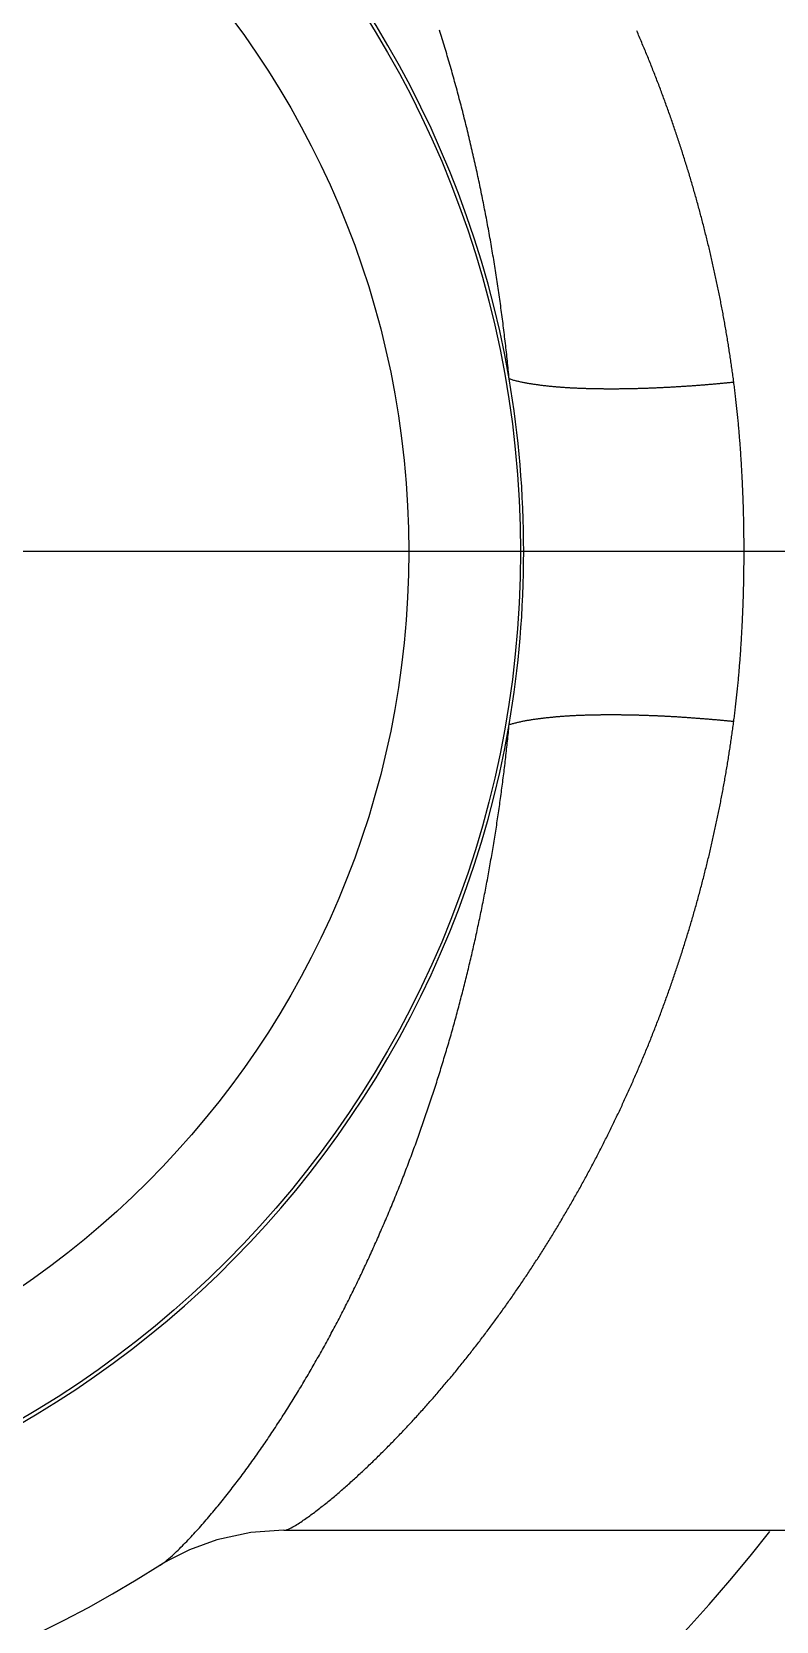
# Model space of a CAD drawing. Header units: millimetres. Extents: x 0 to 3800, y -67 to 2530.
# Drawn here: x 3298.89 to 3314.52, y 944.7 to 978.05 of the extents above; entities that cross this region are included whole.
import ezdxf
from ezdxf.lldxf.tags import DXFTag

# ---------------------------------------------------------------- set-up
doc = ezdxf.new("R2010")
doc.units = ezdxf.units.MM
doc.layers.add('내부선 및 부속', color=4, linetype='Continuous')
doc.layers.add('중심선', color=1, linetype='DASHED')
tags = doc.linetypes.add('DASHDOT', pattern=[70, 31, -13, 13, -13]).pattern_tags.tags
tags[10:11] = [DXFTag(74, 4), DXFTag(75, 0), DXFTag(340, '0'), DXFTag(46, 0.0), DXFTag(50, 0.0), DXFTag(44, 0.0), DXFTag(45, 0.0)]
tags[8:9] = [DXFTag(74, 4), DXFTag(75, 0), DXFTag(340, '0'), DXFTag(46, 0.0), DXFTag(50, 0.0), DXFTag(44, 0.0), DXFTag(45, 0.0)]
tags[6:7] = [DXFTag(74, 4), DXFTag(75, 0), DXFTag(340, '0'), DXFTag(46, 0.0), DXFTag(50, 0.0), DXFTag(44, 0.0), DXFTag(45, 0.0)]
tags[4:5] = [DXFTag(74, 4), DXFTag(75, 0), DXFTag(340, '0'), DXFTag(46, 0.0), DXFTag(50, 0.0), DXFTag(44, 0.0), DXFTag(45, 0.0)]
tags = doc.linetypes.add('DASHED', pattern=[25.72, 12.86, -12.86]).pattern_tags.tags
tags[6:7] = [DXFTag(74, 4), DXFTag(75, 0), DXFTag(340, '0'), DXFTag(46, 0.0), DXFTag(50, 0.0), DXFTag(44, 0.0), DXFTag(45, 0.0)]
tags[4:5] = [DXFTag(74, 4), DXFTag(75, 0), DXFTag(340, '0'), DXFTag(46, 0.0), DXFTag(50, 0.0), DXFTag(44, 0.0), DXFTag(45, 0.0)]

msp = doc.modelspace()

# ---------------------------------------------------------------- linework, layer by layer
at = {"layer": '내부선 및 부속', "linetype": 'Continuous'}
for p, q in [((3304.186, 946.611), (3323.65, 946.611)), ((3304.186, 946.611), (3323.65, 946.611)), ((3301.564, 945.863), (3301.574, 945.869)), ((3301.77, 945.987), (3301.584, 945.876))]:
    msp.add_line(p, q, dxfattribs=at)
at = {"layer": '내부선 및 부속', "linetype": 'Continuous', "flags": 128}
for points in [[(3308.912, 970.769), (3308.908, 970.816), (3308.903, 970.862), (3308.899, 970.909), (3308.894, 970.955), (3308.889, 971.001), (3308.884, 971.048), (3308.88, 971.094), (3308.875, 971.141), (3308.87, 971.187), (3308.865, 971.233), (3308.86, 971.28), (3308.855, 971.326), (3308.849, 971.373), (3308.844, 971.419), (3308.839, 971.465), (3308.834, 971.512), (3308.828, 971.558), (3308.823, 971.604), (3308.817, 971.651), (3308.812, 971.697), (3308.806, 971.743), (3308.8, 971.79), (3308.794, 971.836), (3308.789, 971.882), (3308.783, 971.929), (3308.777, 971.975), (3308.771, 972.021), (3308.765, 972.068), (3308.759, 972.114), (3308.753, 972.16), (3308.746, 972.206), (3308.74, 972.253), (3308.734, 972.299), (3308.727, 972.345), (3308.721, 972.391), (3308.714, 972.438), (3308.708, 972.484), (3308.701, 972.53), (3308.694, 972.576), (3308.688, 972.622), (3308.681, 972.669), (3308.674, 972.715), (3308.667, 972.761), (3308.66, 972.807), (3308.653, 972.853), (3308.646, 972.899), (3308.639, 972.945), (3308.632, 972.992), (3308.624, 973.038), (3308.617, 973.084), (3308.61, 973.13), (3308.602, 973.176), (3308.595, 973.222), (3308.587, 973.268), (3308.58, 973.314), (3308.572, 973.36), (3308.564, 973.406), (3308.556, 973.452), (3308.549, 973.498), (3308.541, 973.544), (3308.533, 973.59), (3308.525, 973.636), (3308.517, 973.682), (3308.508, 973.728), (3308.5, 973.774), (3308.492, 973.82), (3308.484, 973.866), (3308.475, 973.912), (3308.467, 973.958), (3308.458, 974.004), (3308.45, 974.05), (3308.441, 974.096), (3308.433, 974.141), (3308.424, 974.187), (3308.415, 974.233), (3308.406, 974.279), (3308.397, 974.325), (3308.388, 974.371), (3308.379, 974.416), (3308.37, 974.462), (3308.361, 974.508), (3308.352, 974.554), (3308.343, 974.599), (3308.333, 974.645), (3308.324, 974.691), (3308.315, 974.737), (3308.305, 974.782), (3308.296, 974.828), (3308.286, 974.874), (3308.276, 974.919), (3308.267, 974.965), (3308.257, 975.011), (3308.247, 975.056), (3308.237, 975.102), (3308.227, 975.147), (3308.217, 975.193), (3308.207, 975.239), (3308.197, 975.284), (3308.187, 975.33), (3308.176, 975.375), (3308.176, 975.375), (3308.166, 975.421), (3308.156, 975.466), (3308.145, 975.512), (3308.135, 975.557), (3308.124, 975.603), (3308.114, 975.648), (3308.103, 975.694), (3308.092, 975.739), (3308.081, 975.784), (3308.071, 975.83), (3308.06, 975.875), (3308.049, 975.921), (3308.038, 975.966), (3308.027, 976.011), (3308.015, 976.057), (3308.004, 976.102), (3307.993, 976.147), (3307.982, 976.192), (3307.97, 976.238), (3307.959, 976.283), (3307.947, 976.328), (3307.936, 976.373), (3307.924, 976.419), (3307.912, 976.464), (3307.901, 976.509), (3307.889, 976.554), (3307.877, 976.599), (3307.865, 976.644), (3307.853, 976.689), (3307.841, 976.735), (3307.829, 976.78), (3307.817, 976.825), (3307.805, 976.87), (3307.792, 976.915), (3307.78, 976.96), (3307.767, 977.005), (3307.755, 977.05), (3307.742, 977.095), (3307.73, 977.14), (3307.717, 977.185), (3307.705, 977.229), (3307.692, 977.274), (3307.679, 977.319), (3307.666, 977.364), (3307.653, 977.409), (3307.64, 977.454), (3307.627, 977.499), (3307.614, 977.543), (3307.601, 977.588), (3307.587, 977.633), (3307.574, 977.678), (3307.561, 977.722), (3307.547, 977.767), (3307.534, 977.812), (3307.52, 977.856), (3307.507, 977.901), (3307.493, 977.946), (3307.479, 977.99), (3307.465, 978.035), (3307.452, 978.079)], [(3313.625, 970.701), (3313.62, 970.734), (3313.616, 970.766), (3313.612, 970.799), (3313.607, 970.831), (3313.603, 970.864), (3313.598, 970.897), (3313.594, 970.929), (3313.589, 970.962), (3313.585, 970.994), (3313.58, 971.027), (3313.575, 971.059), (3313.571, 971.092), (3313.566, 971.125), (3313.561, 971.157), (3313.556, 971.19), (3313.551, 971.222), (3313.546, 971.255), (3313.541, 971.287), (3313.536, 971.32), (3313.531, 971.352), (3313.526, 971.385), (3313.521, 971.417), (3313.516, 971.45), (3313.511, 971.482), (3313.506, 971.515), (3313.5, 971.547), (3313.495, 971.58), (3313.49, 971.612), (3313.484, 971.644), (3313.479, 971.677), (3313.473, 971.709), (3313.468, 971.742), (3313.462, 971.774), (3313.457, 971.807), (3313.451, 971.839), (3313.445, 971.871), (3313.44, 971.904), (3313.434, 971.936), (3313.428, 971.969), (3313.422, 972.001), (3313.417, 972.033), (3313.411, 972.066), (3313.405, 972.098), (3313.399, 972.131), (3313.393, 972.163), (3313.387, 972.195), (3313.381, 972.228), (3313.375, 972.26), (3313.368, 972.292), (3313.362, 972.325), (3313.356, 972.357), (3313.35, 972.389), (3313.343, 972.421), (3313.337, 972.454), (3313.331, 972.486), (3313.324, 972.518), (3313.318, 972.551), (3313.311, 972.583), (3313.305, 972.615), (3313.298, 972.647), (3313.291, 972.68), (3313.285, 972.712), (3313.278, 972.744), (3313.271, 972.776), (3313.265, 972.808), (3313.258, 972.841), (3313.251, 972.873), (3313.244, 972.905), (3313.237, 972.937), (3313.23, 972.969), (3313.223, 973.002), (3313.216, 973.034), (3313.209, 973.066), (3313.202, 973.098), (3313.195, 973.13), (3313.187, 973.162), (3313.18, 973.194), (3313.173, 973.226), (3313.166, 973.258), (3313.158, 973.291), (3313.151, 973.323), (3313.143, 973.355), (3313.136, 973.387), (3313.128, 973.419), (3313.121, 973.451), (3313.113, 973.483), (3313.106, 973.515), (3313.098, 973.547), (3313.09, 973.579), (3313.083, 973.611), (3313.075, 973.643), (3313.067, 973.675), (3313.059, 973.707), (3313.051, 973.739), (3313.043, 973.771), (3313.035, 973.803), (3313.027, 973.835), (3313.019, 973.866), (3313.011, 973.898), (3313.003, 973.93), (3313.003, 973.93), (3312.995, 973.962), (3312.987, 973.994), (3312.978, 974.026), (3312.97, 974.058), (3312.962, 974.09), (3312.954, 974.121), (3312.945, 974.153), (3312.937, 974.185), (3312.928, 974.217), (3312.92, 974.249), (3312.911, 974.28), (3312.903, 974.312), (3312.894, 974.344), (3312.885, 974.376), (3312.877, 974.407), (3312.868, 974.439), (3312.859, 974.471), (3312.85, 974.503), (3312.842, 974.534), (3312.833, 974.566), (3312.824, 974.598), (3312.815, 974.629), (3312.806, 974.661), (3312.797, 974.693), (3312.788, 974.724), (3312.779, 974.756), (3312.77, 974.788), (3312.76, 974.819), (3312.751, 974.851), (3312.742, 974.882), (3312.733, 974.914), (3312.723, 974.945), (3312.714, 974.977), (3312.704, 975.008), (3312.695, 975.04), (3312.686, 975.072), (3312.676, 975.103), (3312.666, 975.135), (3312.657, 975.166), (3312.647, 975.197), (3312.638, 975.229), (3312.628, 975.26), (3312.618, 975.292), (3312.608, 975.323), (3312.599, 975.355), (3312.589, 975.386), (3312.579, 975.417), (3312.569, 975.449), (3312.559, 975.48), (3312.549, 975.511), (3312.539, 975.543), (3312.529, 975.574), (3312.519, 975.605), (3312.508, 975.637), (3312.498, 975.668), (3312.488, 975.699), (3312.478, 975.73), (3312.468, 975.762), (3312.457, 975.793), (3312.447, 975.824), (3312.436, 975.855), (3312.426, 975.887), (3312.415, 975.918), (3312.405, 975.949), (3312.394, 975.98), (3312.384, 976.011), (3312.373, 976.042), (3312.362, 976.074), (3312.352, 976.105), (3312.341, 976.136), (3312.33, 976.167), (3312.319, 976.198), (3312.309, 976.229), (3312.298, 976.26), (3312.287, 976.291), (3312.276, 976.322), (3312.265, 976.353), (3312.254, 976.384), (3312.243, 976.415), (3312.231, 976.446), (3312.22, 976.477), (3312.209, 976.508), (3312.198, 976.539), (3312.187, 976.57), (3312.175, 976.601), (3312.164, 976.631), (3312.153, 976.662), (3312.141, 976.693), (3312.13, 976.724), (3312.118, 976.755), (3312.107, 976.786), (3312.095, 976.816), (3312.084, 976.847), (3312.072, 976.878), (3312.06, 976.909), (3312.049, 976.94), (3312.037, 976.97), (3312.025, 977.001), (3312.013, 977.032), (3312.001, 977.062), (3312.001, 977.062), (3311.989, 977.093), (3311.978, 977.124), (3311.966, 977.154), (3311.954, 977.185), (3311.942, 977.216), (3311.929, 977.246), (3311.917, 977.277), (3311.905, 977.307), (3311.893, 977.338), (3311.881, 977.369), (3311.869, 977.399), (3311.856, 977.43), (3311.844, 977.46), (3311.832, 977.491), (3311.819, 977.521), (3311.807, 977.552), (3311.794, 977.582), (3311.782, 977.612), (3311.769, 977.643), (3311.757, 977.673), (3311.744, 977.704), (3311.731, 977.734), (3311.719, 977.764), (3311.706, 977.795), (3311.693, 977.825), (3311.68, 977.855), (3311.668, 977.886), (3311.655, 977.916), (3311.642, 977.946), (3311.629, 977.976), (3311.616, 978.007), (3311.603, 978.037), (3311.59, 978.067)], [(3308.912, 970.769), (3308.93, 970.764), (3308.948, 970.758), (3308.965, 970.753), (3308.983, 970.748), (3309.001, 970.743), (3309.019, 970.738), (3309.037, 970.734), (3309.055, 970.729), (3309.073, 970.725), (3309.091, 970.72), (3309.109, 970.716), (3309.127, 970.712), (3309.146, 970.708), (3309.164, 970.704), (3309.182, 970.701), (3309.2, 970.697), (3309.218, 970.693), (3309.237, 970.69), (3309.255, 970.686), (3309.273, 970.683), (3309.291, 970.68), (3309.31, 970.677), (3309.328, 970.673), (3309.346, 970.67), (3309.365, 970.667), (3309.383, 970.664), (3309.401, 970.661), (3309.42, 970.659), (3309.438, 970.656), (3309.456, 970.653), (3309.475, 970.651), (3309.493, 970.648), (3309.512, 970.646), (3309.53, 970.643), (3309.548, 970.641), (3309.567, 970.638), (3309.585, 970.636), (3309.604, 970.634), (3309.622, 970.631), (3309.641, 970.629), (3309.659, 970.627), (3309.677, 970.625), (3309.696, 970.623), (3309.714, 970.621), (3309.733, 970.619), (3309.751, 970.617), (3309.77, 970.615), (3309.788, 970.614), (3309.807, 970.612), (3309.825, 970.61), (3309.844, 970.608), (3309.862, 970.607), (3309.881, 970.605), (3309.899, 970.603), (3309.918, 970.602), (3309.936, 970.6), (3309.955, 970.599), (3309.973, 970.597), (3309.992, 970.596), (3310.01, 970.594), (3310.029, 970.593), (3310.047, 970.592), (3310.066, 970.59), (3310.084, 970.589), (3310.103, 970.588), (3310.121, 970.587), (3310.14, 970.586), (3310.158, 970.585), (3310.177, 970.583), (3310.195, 970.582), (3310.214, 970.581), (3310.232, 970.58), (3310.251, 970.579), (3310.27, 970.578), (3310.288, 970.578), (3310.307, 970.577), (3310.325, 970.576), (3310.344, 970.575), (3310.362, 970.574), (3310.381, 970.573), (3310.399, 970.573), (3310.418, 970.572), (3310.437, 970.571), (3310.455, 970.571), (3310.474, 970.57), (3310.492, 970.569), (3310.511, 970.569), (3310.529, 970.568), (3310.548, 970.568), (3310.566, 970.567), (3310.585, 970.567), (3310.604, 970.566), (3310.622, 970.566), (3310.641, 970.565), (3310.659, 970.565), (3310.678, 970.564), (3310.696, 970.564), (3310.715, 970.564), (3310.734, 970.563), (3310.752, 970.563), (3310.752, 970.563), (3310.771, 970.563), (3310.789, 970.563), (3310.808, 970.562), (3310.826, 970.562), (3310.845, 970.562), (3310.864, 970.562), (3310.882, 970.562), (3310.901, 970.561), (3310.919, 970.561), (3310.938, 970.561), (3310.956, 970.561), (3310.975, 970.561), (3310.994, 970.561), (3311.012, 970.561), (3311.031, 970.561), (3311.049, 970.561), (3311.068, 970.561), (3311.086, 970.561), (3311.105, 970.561), (3311.124, 970.561), (3311.142, 970.561), (3311.161, 970.561), (3311.179, 970.561), (3311.198, 970.561), (3311.216, 970.561), (3311.235, 970.562), (3311.254, 970.562), (3311.272, 970.562), (3311.291, 970.562), (3311.309, 970.562), (3311.328, 970.563), (3311.346, 970.563), (3311.365, 970.563), (3311.383, 970.564), (3311.402, 970.564), (3311.421, 970.564), (3311.439, 970.565), (3311.458, 970.565), (3311.476, 970.565), (3311.495, 970.566), (3311.513, 970.566), (3311.532, 970.566), (3311.55, 970.567), (3311.569, 970.567), (3311.588, 970.568), (3311.606, 970.568), (3311.625, 970.569), (3311.643, 970.569), (3311.662, 970.57), (3311.68, 970.57), (3311.699, 970.571), (3311.717, 970.572), (3311.736, 970.572), (3311.755, 970.573), (3311.773, 970.573), (3311.792, 970.574), (3311.81, 970.575), (3311.829, 970.575), (3311.847, 970.576), (3311.866, 970.577), (3311.884, 970.577), (3311.903, 970.578), (3311.922, 970.579), (3311.94, 970.58), (3311.959, 970.58), (3311.977, 970.581), (3311.996, 970.582), (3312.014, 970.583), (3312.033, 970.584), (3312.051, 970.584), (3312.07, 970.585), (3312.088, 970.586), (3312.107, 970.587), (3312.125, 970.588), (3312.144, 970.589), (3312.163, 970.59), (3312.181, 970.591), (3312.2, 970.592), (3312.218, 970.592), (3312.237, 970.593), (3312.255, 970.594), (3312.274, 970.595), (3312.292, 970.596), (3312.311, 970.597), (3312.329, 970.598), (3312.348, 970.599), (3312.366, 970.601), (3312.385, 970.602), (3312.404, 970.603), (3312.422, 970.604), (3312.441, 970.605), (3312.459, 970.606), (3312.478, 970.607), (3312.496, 970.608), (3312.515, 970.609), (3312.533, 970.611), (3312.552, 970.612), (3312.57, 970.613), (3312.589, 970.614), (3312.607, 970.615), (3312.607, 970.615), (3312.626, 970.617), (3312.644, 970.618), (3312.663, 970.619), (3312.681, 970.62), (3312.7, 970.622), (3312.718, 970.623), (3312.737, 970.624), (3312.756, 970.626), (3312.774, 970.627), (3312.793, 970.628), (3312.811, 970.63), (3312.83, 970.631), (3312.848, 970.632), (3312.867, 970.634), (3312.885, 970.635), (3312.904, 970.637), (3312.922, 970.638), (3312.941, 970.639), (3312.959, 970.641), (3312.978, 970.642), (3312.996, 970.644), (3313.015, 970.645), (3313.033, 970.647), (3313.052, 970.648), (3313.07, 970.65), (3313.089, 970.651), (3313.107, 970.653), (3313.126, 970.655), (3313.144, 970.656), (3313.163, 970.658), (3313.181, 970.659), (3313.2, 970.661), (3313.218, 970.663), (3313.237, 970.664), (3313.255, 970.666), (3313.274, 970.667), (3313.292, 970.669), (3313.311, 970.671), (3313.329, 970.672), (3313.348, 970.674), (3313.366, 970.676), (3313.385, 970.678), (3313.403, 970.679), (3313.421, 970.681), (3313.44, 970.683), (3313.458, 970.685), (3313.477, 970.686), (3313.495, 970.688), (3313.514, 970.69), (3313.532, 970.692), (3313.551, 970.694), (3313.569, 970.695), (3313.588, 970.697), (3313.606, 970.699), (3313.625, 970.701), (3313.625, 970.701)], [(3313.625, 963.582), (3313.629, 963.614), (3313.633, 963.646), (3313.637, 963.678), (3313.641, 963.709), (3313.645, 963.741), (3313.649, 963.773), (3313.653, 963.805), (3313.656, 963.836), (3313.66, 963.868), (3313.664, 963.9), (3313.668, 963.932), (3313.671, 963.963), (3313.675, 963.995), (3313.678, 964.027), (3313.682, 964.059), (3313.685, 964.091), (3313.689, 964.123), (3313.692, 964.154), (3313.696, 964.186), (3313.699, 964.218), (3313.702, 964.25), (3313.705, 964.282), (3313.708, 964.314), (3313.712, 964.345), (3313.715, 964.377), (3313.718, 964.409), (3313.721, 964.441), (3313.724, 964.473), (3313.726, 964.505), (3313.729, 964.537), (3313.732, 964.569), (3313.735, 964.6), (3313.738, 964.632), (3313.74, 964.664), (3313.743, 964.696), (3313.746, 964.728), (3313.748, 964.76), (3313.751, 964.792), (3313.753, 964.824), (3313.756, 964.856), (3313.758, 964.888), (3313.761, 964.919), (3313.763, 964.951), (3313.765, 964.983), (3313.768, 965.015), (3313.77, 965.047), (3313.772, 965.079), (3313.774, 965.111), (3313.776, 965.143), (3313.778, 965.175), (3313.781, 965.207), (3313.783, 965.239), (3313.785, 965.271), (3313.786, 965.303), (3313.788, 965.335), (3313.79, 965.367), (3313.792, 965.399), (3313.794, 965.43), (3313.796, 965.462), (3313.797, 965.494), (3313.799, 965.526), (3313.801, 965.558), (3313.802, 965.59), (3313.804, 965.622), (3313.806, 965.654), (3313.807, 965.686), (3313.809, 965.718), (3313.81, 965.75), (3313.811, 965.782), (3313.813, 965.814), (3313.814, 965.846), (3313.815, 965.878), (3313.817, 965.91), (3313.818, 965.942), (3313.819, 965.974), (3313.82, 966.006), (3313.822, 966.038), (3313.823, 966.07), (3313.824, 966.102), (3313.825, 966.134), (3313.826, 966.166), (3313.827, 966.198), (3313.828, 966.23), (3313.829, 966.262), (3313.829, 966.294), (3313.83, 966.326), (3313.831, 966.358), (3313.832, 966.39), (3313.833, 966.422), (3313.833, 966.454), (3313.834, 966.486), (3313.835, 966.518), (3313.835, 966.55), (3313.836, 966.582), (3313.836, 966.614), (3313.837, 966.646), (3313.837, 966.678), (3313.838, 966.71), (3313.838, 966.742), (3313.839, 966.774), (3313.839, 966.774), (3313.839, 966.806), (3313.839, 966.838), (3313.84, 966.87), (3313.84, 966.902), (3313.84, 966.934), (3313.84, 966.966), (3313.84, 966.998), (3313.841, 967.03), (3313.841, 967.062), (3313.841, 967.094), (3313.841, 967.126), (3313.841, 967.158), (3313.841, 967.19), (3313.841, 967.222), (3313.841, 967.254), (3313.84, 967.286), (3313.84, 967.318), (3313.84, 967.35), (3313.84, 967.382), (3313.84, 967.414), (3313.839, 967.446), (3313.839, 967.478), (3313.839, 967.51), (3313.838, 967.542), (3313.838, 967.574), (3313.837, 967.606), (3313.837, 967.638), (3313.836, 967.67), (3313.836, 967.702), (3313.835, 967.734), (3313.835, 967.766), (3313.834, 967.798), (3313.833, 967.83), (3313.833, 967.862), (3313.832, 967.894), (3313.831, 967.926), (3313.83, 967.958), (3313.829, 967.99), (3313.829, 968.022), (3313.828, 968.054), (3313.827, 968.086), (3313.826, 968.118), (3313.825, 968.15), (3313.824, 968.182), (3313.823, 968.214), (3313.822, 968.246), (3313.82, 968.278), (3313.819, 968.309), (3313.818, 968.341), (3313.817, 968.373), (3313.815, 968.405), (3313.814, 968.437), (3313.813, 968.469), (3313.811, 968.501), (3313.81, 968.533), (3313.809, 968.565), (3313.807, 968.597), (3313.806, 968.629), (3313.804, 968.661), (3313.802, 968.693), (3313.801, 968.725), (3313.799, 968.757), (3313.797, 968.789), (3313.796, 968.821), (3313.794, 968.853), (3313.792, 968.885), (3313.79, 968.917), (3313.788, 968.949), (3313.786, 968.981), (3313.785, 969.013), (3313.783, 969.045), (3313.781, 969.077), (3313.778, 969.109), (3313.776, 969.14), (3313.774, 969.172), (3313.772, 969.204), (3313.77, 969.236), (3313.768, 969.268), (3313.765, 969.3), (3313.763, 969.332), (3313.761, 969.364), (3313.758, 969.396), (3313.756, 969.428), (3313.753, 969.46), (3313.751, 969.492), (3313.748, 969.524), (3313.746, 969.555), (3313.743, 969.587), (3313.74, 969.619), (3313.738, 969.651), (3313.735, 969.683), (3313.732, 969.715), (3313.729, 969.747), (3313.726, 969.779), (3313.724, 969.811), (3313.721, 969.842), (3313.718, 969.874), (3313.715, 969.906), (3313.712, 969.938), (3313.708, 969.97), (3313.708, 969.97), (3313.705, 970.002), (3313.702, 970.034), (3313.699, 970.065), (3313.696, 970.097), (3313.692, 970.129), (3313.689, 970.161), (3313.685, 970.193), (3313.682, 970.225), (3313.678, 970.256), (3313.675, 970.288), (3313.671, 970.32), (3313.668, 970.352), (3313.664, 970.383), (3313.66, 970.415), (3313.656, 970.447), (3313.653, 970.479), (3313.649, 970.511), (3313.645, 970.542), (3313.641, 970.574), (3313.637, 970.606), (3313.633, 970.638), (3313.629, 970.669), (3313.625, 970.701), (3313.625, 970.701)], [(3308.912, 963.514), (3308.93, 963.52), (3308.948, 963.525), (3308.965, 963.53), (3308.983, 963.535), (3309.001, 963.54), (3309.019, 963.545), (3309.037, 963.55), (3309.055, 963.554), (3309.073, 963.559), (3309.091, 963.563), (3309.109, 963.567), (3309.127, 963.571), (3309.146, 963.575), (3309.164, 963.579), (3309.182, 963.583), (3309.2, 963.586), (3309.218, 963.59), (3309.237, 963.594), (3309.255, 963.597), (3309.273, 963.6), (3309.291, 963.604), (3309.31, 963.607), (3309.328, 963.61), (3309.346, 963.613), (3309.365, 963.616), (3309.383, 963.619), (3309.401, 963.622), (3309.42, 963.625), (3309.438, 963.628), (3309.456, 963.63), (3309.475, 963.633), (3309.493, 963.635), (3309.512, 963.638), (3309.53, 963.64), (3309.548, 963.643), (3309.567, 963.645), (3309.585, 963.647), (3309.604, 963.65), (3309.622, 963.652), (3309.641, 963.654), (3309.659, 963.656), (3309.677, 963.658), (3309.696, 963.66), (3309.714, 963.662), (3309.733, 963.664), (3309.751, 963.666), (3309.77, 963.668), (3309.788, 963.67), (3309.807, 963.672), (3309.825, 963.673), (3309.844, 963.675), (3309.862, 963.677), (3309.881, 963.678), (3309.899, 963.68), (3309.918, 963.682), (3309.936, 963.683), (3309.955, 963.685), (3309.973, 963.686), (3309.992, 963.688), (3310.01, 963.689), (3310.029, 963.69), (3310.047, 963.692), (3310.066, 963.693), (3310.084, 963.694), (3310.103, 963.695), (3310.121, 963.697), (3310.14, 963.698), (3310.158, 963.699), (3310.177, 963.7), (3310.195, 963.701), (3310.214, 963.702), (3310.232, 963.703), (3310.251, 963.704), (3310.27, 963.705), (3310.288, 963.706), (3310.307, 963.707), (3310.325, 963.708), (3310.344, 963.708), (3310.362, 963.709), (3310.381, 963.71), (3310.399, 963.711), (3310.418, 963.711), (3310.437, 963.712), (3310.455, 963.713), (3310.474, 963.713), (3310.492, 963.714), (3310.511, 963.715), (3310.529, 963.715), (3310.548, 963.716), (3310.566, 963.716), (3310.585, 963.717), (3310.604, 963.717), (3310.622, 963.718), (3310.641, 963.718), (3310.659, 963.719), (3310.678, 963.719), (3310.696, 963.719), (3310.715, 963.72), (3310.734, 963.72), (3310.752, 963.72), (3310.752, 963.72), (3310.771, 963.721), (3310.789, 963.721), (3310.808, 963.721), (3310.826, 963.721), (3310.845, 963.722), (3310.864, 963.722), (3310.882, 963.722), (3310.901, 963.722), (3310.919, 963.722), (3310.938, 963.722), (3310.956, 963.722), (3310.975, 963.722), (3310.994, 963.723), (3311.012, 963.723), (3311.031, 963.723), (3311.049, 963.723), (3311.068, 963.723), (3311.086, 963.723), (3311.105, 963.723), (3311.124, 963.722), (3311.142, 963.722), (3311.161, 963.722), (3311.179, 963.722), (3311.198, 963.722), (3311.216, 963.722), (3311.235, 963.722), (3311.254, 963.722), (3311.272, 963.721), (3311.291, 963.721), (3311.309, 963.721), (3311.328, 963.721), (3311.346, 963.72), (3311.365, 963.72), (3311.383, 963.72), (3311.402, 963.72), (3311.421, 963.719), (3311.439, 963.719), (3311.458, 963.719), (3311.476, 963.718), (3311.495, 963.718), (3311.513, 963.717), (3311.532, 963.717), (3311.55, 963.716), (3311.569, 963.716), (3311.588, 963.716), (3311.606, 963.715), (3311.625, 963.715), (3311.643, 963.714), (3311.662, 963.714), (3311.68, 963.713), (3311.699, 963.712), (3311.717, 963.712), (3311.736, 963.711), (3311.755, 963.711), (3311.773, 963.71), (3311.792, 963.709), (3311.81, 963.709), (3311.829, 963.708), (3311.847, 963.707), (3311.866, 963.707), (3311.884, 963.706), (3311.903, 963.705), (3311.922, 963.705), (3311.94, 963.704), (3311.959, 963.703), (3311.977, 963.702), (3311.996, 963.701), (3312.014, 963.701), (3312.033, 963.7), (3312.051, 963.699), (3312.07, 963.698), (3312.088, 963.697), (3312.107, 963.696), (3312.125, 963.696), (3312.144, 963.695), (3312.163, 963.694), (3312.181, 963.693), (3312.2, 963.692), (3312.218, 963.691), (3312.237, 963.69), (3312.255, 963.689), (3312.274, 963.688), (3312.292, 963.687), (3312.311, 963.686), (3312.329, 963.685), (3312.348, 963.684), (3312.366, 963.683), (3312.385, 963.682), (3312.404, 963.681), (3312.422, 963.68), (3312.441, 963.679), (3312.459, 963.677), (3312.478, 963.676), (3312.496, 963.675), (3312.515, 963.674), (3312.533, 963.673), (3312.552, 963.672), (3312.57, 963.67), (3312.589, 963.669), (3312.607, 963.668), (3312.607, 963.668), (3312.626, 963.667), (3312.644, 963.666), (3312.663, 963.664), (3312.681, 963.663), (3312.7, 963.662), (3312.718, 963.66), (3312.737, 963.659), (3312.756, 963.658), (3312.774, 963.656), (3312.793, 963.655), (3312.811, 963.654), (3312.83, 963.652), (3312.848, 963.651), (3312.867, 963.65), (3312.885, 963.648), (3312.904, 963.647), (3312.922, 963.645), (3312.941, 963.644), (3312.959, 963.643), (3312.978, 963.641), (3312.996, 963.64), (3313.015, 963.638), (3313.033, 963.637), (3313.052, 963.635), (3313.07, 963.634), (3313.089, 963.632), (3313.107, 963.63), (3313.126, 963.629), (3313.144, 963.627), (3313.163, 963.626), (3313.181, 963.624), (3313.2, 963.623), (3313.218, 963.621), (3313.237, 963.619), (3313.255, 963.618), (3313.274, 963.616), (3313.292, 963.614), (3313.311, 963.613), (3313.329, 963.611), (3313.348, 963.609), (3313.366, 963.608), (3313.385, 963.606), (3313.403, 963.604), (3313.421, 963.602), (3313.44, 963.601), (3313.458, 963.599), (3313.477, 963.597), (3313.495, 963.595), (3313.514, 963.593), (3313.532, 963.592), (3313.551, 963.59), (3313.569, 963.588), (3313.588, 963.586), (3313.606, 963.584), (3313.625, 963.582), (3313.625, 963.582)], [(3301.67, 945.937), (3301.705, 945.964), (3301.738, 945.991), (3301.771, 946.019), (3301.804, 946.047), (3301.837, 946.076), (3301.869, 946.105), (3301.9, 946.135), (3301.932, 946.165), (3301.963, 946.195), (3301.994, 946.225), (3302.025, 946.255), (3302.056, 946.286), (3302.086, 946.317), (3302.116, 946.348), (3302.147, 946.379), (3302.177, 946.41), (3302.206, 946.441), (3302.236, 946.473), (3302.266, 946.505), (3302.295, 946.537), (3302.324, 946.568), (3302.353, 946.6), (3302.383, 946.633), (3302.411, 946.665), (3302.44, 946.697), (3302.469, 946.73), (3302.498, 946.762), (3302.526, 946.795), (3302.554, 946.828), (3302.583, 946.861), (3302.611, 946.893), (3302.639, 946.927), (3302.667, 946.96), (3302.695, 946.993), (3302.722, 947.026), (3302.75, 947.059), (3302.778, 947.093), (3302.805, 947.126), (3302.832, 947.16), (3302.86, 947.194), (3302.887, 947.227), (3302.914, 947.261), (3302.941, 947.295), (3302.968, 947.329), (3302.995, 947.363), (3303.022, 947.397), (3303.048, 947.431), (3303.075, 947.465), (3303.101, 947.5), (3303.128, 947.534), (3303.154, 947.568), (3303.18, 947.603), (3303.207, 947.637), (3303.233, 947.672), (3303.259, 947.706), (3303.285, 947.741), (3303.311, 947.776), (3303.336, 947.811), (3303.362, 947.846), (3303.388, 947.88), (3303.413, 947.915), (3303.439, 947.95), (3303.464, 947.985), (3303.49, 948.021), (3303.515, 948.056), (3303.54, 948.091), (3303.565, 948.126), (3303.59, 948.162), (3303.615, 948.197), (3303.64, 948.232), (3303.665, 948.268), (3303.69, 948.304), (3303.715, 948.339), (3303.739, 948.375), (3303.764, 948.41), (3303.788, 948.446), (3303.813, 948.482), (3303.837, 948.518), (3303.861, 948.554), (3303.886, 948.59), (3303.91, 948.626), (3303.934, 948.662), (3303.958, 948.698), (3303.982, 948.734), (3304.006, 948.77), (3304.03, 948.806), (3304.053, 948.842), (3304.077, 948.879), (3304.101, 948.915), (3304.124, 948.951), (3304.148, 948.988), (3304.171, 949.024), (3304.194, 949.061), (3304.218, 949.097), (3304.241, 949.134), (3304.264, 949.17), (3304.287, 949.207), (3304.31, 949.244), (3304.333, 949.281), (3304.356, 949.317), (3304.356, 949.317), (3304.379, 949.354), (3304.402, 949.391), (3304.424, 949.428), (3304.447, 949.465), (3304.469, 949.502), (3304.492, 949.539), (3304.514, 949.576), (3304.537, 949.613), (3304.559, 949.65), (3304.581, 949.687), (3304.604, 949.725), (3304.626, 949.762), (3304.648, 949.799), (3304.67, 949.836), (3304.692, 949.874), (3304.714, 949.911), (3304.735, 949.949), (3304.757, 949.986), (3304.779, 950.024), (3304.801, 950.061), (3304.822, 950.099), (3304.844, 950.136), (3304.865, 950.174), (3304.886, 950.212), (3304.908, 950.249), (3304.929, 950.287), (3304.95, 950.325), (3304.971, 950.363), (3304.992, 950.401), (3305.013, 950.439), (3305.034, 950.477), (3305.055, 950.515), (3305.076, 950.553), (3305.097, 950.591), (3305.118, 950.629), (3305.138, 950.667), (3305.159, 950.705), (3305.179, 950.743), (3305.2, 950.781), (3305.22, 950.819), (3305.241, 950.858), (3305.261, 950.896), (3305.281, 950.934), (3305.301, 950.973), (3305.321, 951.011), (3305.342, 951.05), (3305.362, 951.088), (3305.381, 951.126), (3305.401, 951.165), (3305.421, 951.204), (3305.441, 951.242), (3305.461, 951.281), (3305.48, 951.319), (3305.5, 951.358), (3305.519, 951.397), (3305.539, 951.435), (3305.558, 951.474), (3305.578, 951.513), (3305.597, 951.552), (3305.616, 951.591), (3305.635, 951.629), (3305.654, 951.668), (3305.674, 951.707), (3305.693, 951.746), (3305.712, 951.785), (3305.73, 951.824), (3305.749, 951.863), (3305.768, 951.902), (3305.787, 951.941), (3305.805, 951.98), (3305.824, 952.02), (3305.843, 952.059), (3305.861, 952.098), (3305.879, 952.137), (3305.898, 952.176), (3305.916, 952.216), (3305.934, 952.255), (3305.953, 952.294), (3305.971, 952.334), (3305.989, 952.373), (3306.007, 952.412), (3306.025, 952.452), (3306.043, 952.491), (3306.061, 952.531), (3306.078, 952.57), (3306.096, 952.61), (3306.114, 952.649), (3306.132, 952.689), (3306.149, 952.729), (3306.167, 952.768), (3306.184, 952.808), (3306.201, 952.848), (3306.219, 952.887), (3306.236, 952.927), (3306.253, 952.967), (3306.271, 953.007), (3306.288, 953.046), (3306.305, 953.086), (3306.322, 953.126), (3306.339, 953.166), (3306.339, 953.166), (3306.356, 953.206), (3306.373, 953.246), (3306.389, 953.286), (3306.406, 953.326), (3306.423, 953.366), (3306.439, 953.406), (3306.456, 953.446), (3306.472, 953.486), (3306.489, 953.526), (3306.505, 953.566), (3306.522, 953.606), (3306.538, 953.646), (3306.554, 953.687), (3306.57, 953.727), (3306.587, 953.767), (3306.603, 953.807), (3306.619, 953.847), (3306.635, 953.888), (3306.651, 953.928), (3306.666, 953.968), (3306.682, 954.009), (3306.698, 954.049), (3306.714, 954.089), (3306.729, 954.13), (3306.745, 954.17), (3306.76, 954.211), (3306.776, 954.251), (3306.791, 954.292), (3306.807, 954.332), (3306.822, 954.373), (3306.837, 954.413), (3306.852, 954.454), (3306.868, 954.495), (3306.883, 954.535), (3306.898, 954.576), (3306.913, 954.617), (3306.928, 954.657), (3306.943, 954.698), (3306.957, 954.739), (3306.972, 954.779), (3306.987, 954.82), (3307.002, 954.861), (3307.016, 954.902), (3307.031, 954.943), (3307.045, 954.983), (3307.06, 955.024), (3307.074, 955.065), (3307.088, 955.106), (3307.103, 955.147), (3307.117, 955.188), (3307.131, 955.229), (3307.145, 955.27), (3307.159, 955.311), (3307.173, 955.352), (3307.187, 955.393), (3307.201, 955.434), (3307.215, 955.475), (3307.229, 955.516), (3307.243, 955.557), (3307.256, 955.598), (3307.27, 955.639), (3307.284, 955.68), (3307.297, 955.722), (3307.311, 955.763), (3307.324, 955.804), (3307.338, 955.845), (3307.351, 955.886), (3307.364, 955.928), (3307.377, 955.969), (3307.391, 956.01), (3307.404, 956.052), (3307.417, 956.093), (3307.43, 956.134), (3307.443, 956.176), (3307.456, 956.217), (3307.468, 956.258), (3307.481, 956.3), (3307.494, 956.341), (3307.507, 956.383), (3307.519, 956.424), (3307.532, 956.466), (3307.544, 956.507), (3307.557, 956.548), (3307.569, 956.59), (3307.582, 956.632), (3307.594, 956.673), (3307.606, 956.715), (3307.619, 956.756), (3307.631, 956.798), (3307.643, 956.839), (3307.655, 956.881), (3307.667, 956.923), (3307.679, 956.964), (3307.691, 957.006), (3307.703, 957.048), (3307.715, 957.089), (3307.726, 957.131), (3307.738, 957.173), (3307.75, 957.215), (3307.761, 957.256), (3307.761, 957.256), (3307.773, 957.298), (3307.784, 957.34), (3307.796, 957.382), (3307.807, 957.423), (3307.819, 957.465), (3307.83, 957.507), (3307.841, 957.549), (3307.852, 957.591), (3307.863, 957.633), (3307.874, 957.675), (3307.886, 957.717), (3307.896, 957.758), (3307.907, 957.8), (3307.918, 957.842), (3307.929, 957.884), (3307.94, 957.926), (3307.951, 957.968), (3307.961, 958.01), (3307.972, 958.052), (3307.982, 958.094), (3307.993, 958.136), (3308.003, 958.178), (3308.014, 958.22), (3308.024, 958.263), (3308.035, 958.305), (3308.045, 958.347), (3308.055, 958.389), (3308.065, 958.431), (3308.075, 958.473), (3308.085, 958.515), (3308.095, 958.557), (3308.105, 958.6), (3308.115, 958.642), (3308.125, 958.684), (3308.135, 958.726), (3308.145, 958.769), (3308.154, 958.811), (3308.164, 958.853), (3308.173, 958.895), (3308.183, 958.938), (3308.192, 958.98), (3308.202, 959.022), (3308.211, 959.064), (3308.221, 959.107), (3308.23, 959.149), (3308.239, 959.191), (3308.248, 959.234), (3308.257, 959.276), (3308.267, 959.319), (3308.276, 959.361), (3308.285, 959.403), (3308.294, 959.446), (3308.302, 959.488), (3308.311, 959.531), (3308.32, 959.573), (3308.329, 959.615), (3308.337, 959.658), (3308.346, 959.7), (3308.355, 959.743), (3308.363, 959.785), (3308.372, 959.828), (3308.38, 959.87), (3308.388, 959.913), (3308.397, 959.956), (3308.405, 959.998), (3308.413, 960.041), (3308.421, 960.083), (3308.429, 960.126), (3308.438, 960.168), (3308.446, 960.211), (3308.454, 960.254), (3308.461, 960.296), (3308.469, 960.339), (3308.477, 960.381), (3308.485, 960.424), (3308.493, 960.467), (3308.5, 960.509), (3308.508, 960.552), (3308.515, 960.595), (3308.523, 960.637), (3308.53, 960.68), (3308.538, 960.723), (3308.545, 960.766), (3308.553, 960.808), (3308.56, 960.851), (3308.567, 960.894), (3308.574, 960.936), (3308.581, 960.979), (3308.588, 961.022), (3308.595, 961.065), (3308.602, 961.108), (3308.609, 961.15), (3308.616, 961.193), (3308.623, 961.236), (3308.63, 961.279), (3308.636, 961.322), (3308.643, 961.364), (3308.65, 961.407), (3308.656, 961.45), (3308.663, 961.493), (3308.663, 961.493), (3308.669, 961.536), (3308.676, 961.579), (3308.682, 961.622), (3308.688, 961.664), (3308.694, 961.707), (3308.701, 961.75), (3308.707, 961.793), (3308.713, 961.836), (3308.719, 961.879), (3308.725, 961.922), (3308.731, 961.965), (3308.737, 962.008), (3308.743, 962.051), (3308.749, 962.094), (3308.754, 962.137), (3308.76, 962.18), (3308.766, 962.223), (3308.771, 962.265), (3308.777, 962.308), (3308.782, 962.351), (3308.788, 962.394), (3308.793, 962.437), (3308.799, 962.48), (3308.804, 962.523), (3308.809, 962.566), (3308.814, 962.609), (3308.819, 962.653), (3308.825, 962.696), (3308.83, 962.739), (3308.835, 962.782), (3308.84, 962.825), (3308.845, 962.868), (3308.849, 962.911), (3308.854, 962.954), (3308.859, 962.997), (3308.864, 963.04), (3308.868, 963.083), (3308.873, 963.126), (3308.877, 963.169), (3308.882, 963.212), (3308.886, 963.255), (3308.891, 963.299), (3308.895, 963.342), (3308.9, 963.385), (3308.904, 963.428), (3308.908, 963.471), (3308.912, 963.514), (3308.912, 963.514)], [(3304.185, 946.611), (3304.218, 946.615), (3304.25, 946.624), (3304.28, 946.637), (3304.311, 946.651), (3304.34, 946.665), (3304.369, 946.681), (3304.398, 946.697), (3304.426, 946.713), (3304.454, 946.73), (3304.482, 946.747), (3304.51, 946.765), (3304.537, 946.783), (3304.565, 946.801), (3304.592, 946.82), (3304.619, 946.838), (3304.646, 946.857), (3304.673, 946.876), (3304.7, 946.895), (3304.726, 946.915), (3304.753, 946.934), (3304.779, 946.953), (3304.806, 946.973), (3304.832, 946.993), (3304.858, 947.013), (3304.884, 947.033), (3304.91, 947.053), (3304.936, 947.073), (3304.962, 947.093), (3304.988, 947.114), (3305.014, 947.134), (3305.039, 947.155), (3305.065, 947.175), (3305.091, 947.196), (3305.116, 947.217), (3305.141, 947.238), (3305.167, 947.258), (3305.192, 947.279), (3305.217, 947.301), (3305.243, 947.322), (3305.268, 947.343), (3305.293, 947.364), (3305.318, 947.385), (3305.343, 947.407), (3305.368, 947.428), (3305.393, 947.45), (3305.418, 947.471), (3305.442, 947.493), (3305.467, 947.514), (3305.492, 947.536), (3305.516, 947.558), (3305.541, 947.58), (3305.566, 947.602), (3305.59, 947.624), (3305.615, 947.646), (3305.639, 947.668), (3305.663, 947.69), (3305.688, 947.712), (3305.712, 947.734), (3305.736, 947.756), (3305.76, 947.778), (3305.785, 947.801), (3305.809, 947.823), (3305.833, 947.846), (3305.857, 947.868), (3305.881, 947.89), (3305.905, 947.913), (3305.929, 947.936), (3305.952, 947.958), (3305.976, 947.981), (3306, 948.004), (3306.024, 948.026), (3306.048, 948.049), (3306.071, 948.072), (3306.095, 948.095), (3306.118, 948.118), (3306.142, 948.141), (3306.165, 948.164), (3306.189, 948.187), (3306.212, 948.21), (3306.236, 948.233), (3306.259, 948.256), (3306.282, 948.279), (3306.306, 948.303), (3306.329, 948.326), (3306.352, 948.349), (3306.375, 948.373), (3306.398, 948.396), (3306.421, 948.419), (3306.444, 948.443), (3306.467, 948.466), (3306.49, 948.49), (3306.513, 948.513), (3306.536, 948.537), (3306.559, 948.561), (3306.582, 948.584), (3306.605, 948.608), (3306.627, 948.632), (3306.65, 948.656), (3306.673, 948.679), (3306.695, 948.703), (3306.695, 948.703), (3306.718, 948.727), (3306.741, 948.751), (3306.763, 948.775), (3306.786, 948.799), (3306.808, 948.823), (3306.83, 948.847), (3306.853, 948.871), (3306.875, 948.895), (3306.898, 948.92), (3306.92, 948.944), (3306.942, 948.968), (3306.964, 948.992), (3306.986, 949.016), (3307.009, 949.041), (3307.031, 949.065), (3307.053, 949.09), (3307.075, 949.114), (3307.097, 949.138), (3307.119, 949.163), (3307.141, 949.187), (3307.162, 949.212), (3307.184, 949.237), (3307.206, 949.261), (3307.228, 949.286), (3307.25, 949.31), (3307.271, 949.335), (3307.293, 949.36), (3307.315, 949.385), (3307.336, 949.409), (3307.358, 949.434), (3307.379, 949.459), (3307.401, 949.484), (3307.422, 949.509), (3307.444, 949.534), (3307.465, 949.559), (3307.486, 949.584), (3307.508, 949.609), (3307.529, 949.634), (3307.55, 949.659), (3307.572, 949.684), (3307.593, 949.709), (3307.614, 949.734), (3307.635, 949.76), (3307.656, 949.785), (3307.677, 949.81), (3307.698, 949.836), (3307.719, 949.861), (3307.74, 949.886), (3307.761, 949.912), (3307.782, 949.937), (3307.803, 949.962), (3307.824, 949.988), (3307.844, 950.013), (3307.865, 950.039), (3307.886, 950.064), (3307.906, 950.09), (3307.927, 950.116), (3307.948, 950.141), (3307.968, 950.167), (3307.989, 950.193), (3308.009, 950.218), (3308.03, 950.244), (3308.05, 950.27), (3308.071, 950.296), (3308.091, 950.321), (3308.111, 950.347), (3308.131, 950.373), (3308.152, 950.399), (3308.172, 950.425), (3308.192, 950.451), (3308.212, 950.477), (3308.232, 950.503), (3308.253, 950.529), (3308.273, 950.555), (3308.293, 950.581), (3308.313, 950.607), (3308.333, 950.633), (3308.352, 950.66), (3308.372, 950.686), (3308.392, 950.712), (3308.412, 950.738), (3308.432, 950.765), (3308.451, 950.791), (3308.471, 950.817), (3308.491, 950.844), (3308.511, 950.87), (3308.53, 950.896), (3308.55, 950.923), (3308.569, 950.949), (3308.589, 950.976), (3308.608, 951.002), (3308.628, 951.029), (3308.647, 951.055), (3308.666, 951.082), (3308.686, 951.108), (3308.705, 951.135), (3308.724, 951.162), (3308.744, 951.188), (3308.763, 951.215), (3308.782, 951.242), (3308.782, 951.242), (3308.801, 951.269), (3308.82, 951.295), (3308.839, 951.322), (3308.858, 951.349), (3308.877, 951.376), (3308.896, 951.403), (3308.915, 951.43), (3308.934, 951.456), (3308.953, 951.483), (3308.972, 951.51), (3308.99, 951.537), (3309.009, 951.564), (3309.028, 951.591), (3309.047, 951.618), (3309.065, 951.646), (3309.084, 951.673), (3309.102, 951.7), (3309.121, 951.727), (3309.139, 951.754), (3309.158, 951.781), (3309.176, 951.809), (3309.195, 951.836), (3309.213, 951.863), (3309.232, 951.89), (3309.25, 951.918), (3309.268, 951.945), (3309.286, 951.972), (3309.305, 952), (3309.323, 952.027), (3309.341, 952.055), (3309.359, 952.082), (3309.377, 952.11), (3309.395, 952.137), (3309.413, 952.165), (3309.431, 952.192), (3309.449, 952.22), (3309.467, 952.247), (3309.485, 952.275), (3309.503, 952.302), (3309.52, 952.33), (3309.538, 952.358), (3309.556, 952.386), (3309.574, 952.413), (3309.591, 952.441), (3309.609, 952.469), (3309.626, 952.497), (3309.644, 952.524), (3309.661, 952.552), (3309.679, 952.58), (3309.696, 952.608), (3309.714, 952.636), (3309.731, 952.664), (3309.749, 952.692), (3309.766, 952.72), (3309.783, 952.748), (3309.8, 952.776), (3309.818, 952.804), (3309.835, 952.832), (3309.852, 952.86), (3309.869, 952.888), (3309.886, 952.916), (3309.903, 952.944), (3309.92, 952.972), (3309.937, 953), (3309.954, 953.029), (3309.971, 953.057), (3309.988, 953.085), (3310.005, 953.113), (3310.021, 953.142), (3310.038, 953.17), (3310.055, 953.198), (3310.072, 953.226), (3310.088, 953.255), (3310.105, 953.283), (3310.121, 953.312), (3310.138, 953.34), (3310.154, 953.368), (3310.171, 953.397), (3310.187, 953.425), (3310.204, 953.454), (3310.22, 953.482), (3310.236, 953.511), (3310.253, 953.539), (3310.269, 953.568), (3310.285, 953.597), (3310.302, 953.625), (3310.318, 953.654), (3310.334, 953.683), (3310.35, 953.711), (3310.366, 953.74), (3310.382, 953.769), (3310.398, 953.797), (3310.414, 953.826), (3310.43, 953.855), (3310.446, 953.884), (3310.462, 953.913), (3310.477, 953.941), (3310.493, 953.97), (3310.509, 953.999), (3310.525, 954.028), (3310.525, 954.028), (3310.54, 954.057), (3310.556, 954.086), (3310.572, 954.115), (3310.587, 954.144), (3310.603, 954.173), (3310.618, 954.202), (3310.634, 954.231), (3310.649, 954.26), (3310.665, 954.289), (3310.68, 954.318), (3310.695, 954.347), (3310.711, 954.376), (3310.726, 954.405), (3310.741, 954.435), (3310.756, 954.464), (3310.771, 954.493), (3310.787, 954.522), (3310.802, 954.551), (3310.817, 954.581), (3310.832, 954.61), (3310.847, 954.639), (3310.862, 954.668), (3310.877, 954.698), (3310.891, 954.727), (3310.906, 954.757), (3310.921, 954.786), (3310.936, 954.815), (3310.951, 954.845), (3310.965, 954.874), (3310.98, 954.904), (3310.995, 954.933), (3311.009, 954.963), (3311.024, 954.992), (3311.038, 955.022), (3311.053, 955.051), (3311.067, 955.081), (3311.082, 955.11), (3311.096, 955.14), (3311.11, 955.169), (3311.125, 955.199), (3311.139, 955.229), (3311.153, 955.258), (3311.167, 955.288), (3311.181, 955.318), (3311.196, 955.347), (3311.21, 955.377), (3311.224, 955.407), (3311.238, 955.437), (3311.252, 955.466), (3311.266, 955.496), (3311.28, 955.526), (3311.293, 955.556), (3311.307, 955.586), (3311.321, 955.616), (3311.335, 955.646), (3311.349, 955.675), (3311.362, 955.705), (3311.376, 955.735), (3311.39, 955.765), (3311.403, 955.795), (3311.417, 955.825), (3311.43, 955.855), (3311.444, 955.885), (3311.457, 955.915), (3311.471, 955.945), (3311.484, 955.975), (3311.497, 956.005), (3311.511, 956.035), (3311.524, 956.066), (3311.537, 956.096), (3311.55, 956.126), (3311.564, 956.156), (3311.577, 956.186), (3311.59, 956.216), (3311.603, 956.247), (3311.616, 956.277), (3311.629, 956.307), (3311.642, 956.337), (3311.655, 956.368), (3311.668, 956.398), (3311.68, 956.428), (3311.693, 956.458), (3311.706, 956.489), (3311.719, 956.519), (3311.731, 956.549), (3311.744, 956.58), (3311.757, 956.61), (3311.769, 956.641), (3311.782, 956.671), (3311.794, 956.701), (3311.807, 956.732), (3311.819, 956.762), (3311.832, 956.793), (3311.844, 956.823), (3311.856, 956.854), (3311.869, 956.884), (3311.881, 956.915), (3311.893, 956.945), (3311.905, 956.976), (3311.917, 957.007), (3311.917, 957.007), (3311.929, 957.037), (3311.942, 957.068), (3311.954, 957.098), (3311.966, 957.129), (3311.978, 957.16), (3311.989, 957.19), (3312.001, 957.221), (3312.013, 957.252), (3312.025, 957.282), (3312.037, 957.313), (3312.049, 957.344), (3312.06, 957.375), (3312.072, 957.405), (3312.084, 957.436), (3312.095, 957.467), (3312.107, 957.498), (3312.118, 957.529), (3312.13, 957.559), (3312.141, 957.59), (3312.153, 957.621), (3312.164, 957.652), (3312.175, 957.683), (3312.187, 957.714), (3312.198, 957.745), (3312.209, 957.776), (3312.22, 957.807), (3312.231, 957.837), (3312.243, 957.868), (3312.254, 957.899), (3312.265, 957.93), (3312.276, 957.961), (3312.287, 957.992), (3312.298, 958.023), (3312.309, 958.054), (3312.319, 958.086), (3312.33, 958.117), (3312.341, 958.148), (3312.352, 958.179), (3312.362, 958.21), (3312.373, 958.241), (3312.384, 958.272), (3312.394, 958.303), (3312.405, 958.334), (3312.415, 958.366), (3312.426, 958.397), (3312.436, 958.428), (3312.447, 958.459), (3312.457, 958.49), (3312.468, 958.522), (3312.478, 958.553), (3312.488, 958.584), (3312.498, 958.615), (3312.508, 958.647), (3312.519, 958.678), (3312.529, 958.709), (3312.539, 958.741), (3312.549, 958.772), (3312.559, 958.803), (3312.569, 958.835), (3312.579, 958.866), (3312.589, 958.897), (3312.599, 958.929), (3312.608, 958.96), (3312.618, 958.992), (3312.628, 959.023), (3312.638, 959.055), (3312.647, 959.086), (3312.657, 959.117), (3312.666, 959.149), (3312.676, 959.18), (3312.686, 959.212), (3312.695, 959.243), (3312.704, 959.275), (3312.714, 959.306), (3312.723, 959.338), (3312.733, 959.37), (3312.742, 959.401), (3312.751, 959.433), (3312.76, 959.464), (3312.77, 959.496), (3312.779, 959.527), (3312.788, 959.559), (3312.797, 959.591), (3312.806, 959.622), (3312.815, 959.654), (3312.824, 959.686), (3312.833, 959.717), (3312.842, 959.749), (3312.85, 959.781), (3312.859, 959.812), (3312.868, 959.844), (3312.877, 959.876), (3312.885, 959.908), (3312.894, 959.939), (3312.903, 959.971), (3312.911, 960.003), (3312.92, 960.035), (3312.928, 960.067), (3312.937, 960.098), (3312.945, 960.13), (3312.945, 960.13), (3312.954, 960.162), (3312.962, 960.194), (3312.97, 960.226), (3312.978, 960.258), (3312.987, 960.289), (3312.995, 960.321), (3313.003, 960.353), (3313.011, 960.385), (3313.019, 960.417), (3313.027, 960.449), (3313.035, 960.481), (3313.043, 960.513), (3313.051, 960.545), (3313.059, 960.577), (3313.067, 960.609), (3313.075, 960.641), (3313.083, 960.673), (3313.09, 960.705), (3313.098, 960.737), (3313.106, 960.769), (3313.113, 960.801), (3313.121, 960.833), (3313.128, 960.865), (3313.136, 960.897), (3313.143, 960.929), (3313.151, 960.961), (3313.158, 960.993), (3313.166, 961.025), (3313.173, 961.057), (3313.18, 961.089), (3313.187, 961.121), (3313.195, 961.153), (3313.202, 961.185), (3313.209, 961.218), (3313.216, 961.25), (3313.223, 961.282), (3313.23, 961.314), (3313.237, 961.346), (3313.244, 961.378), (3313.251, 961.411), (3313.258, 961.443), (3313.265, 961.475), (3313.271, 961.507), (3313.278, 961.539), (3313.285, 961.572), (3313.291, 961.604), (3313.298, 961.636), (3313.305, 961.668), (3313.311, 961.701), (3313.318, 961.733), (3313.324, 961.765), (3313.331, 961.797), (3313.337, 961.83), (3313.343, 961.862), (3313.35, 961.894), (3313.356, 961.927), (3313.362, 961.959), (3313.368, 961.991), (3313.375, 962.023), (3313.381, 962.056), (3313.387, 962.088), (3313.393, 962.121), (3313.399, 962.153), (3313.405, 962.185), (3313.411, 962.218), (3313.417, 962.25), (3313.422, 962.282), (3313.428, 962.315), (3313.434, 962.347), (3313.44, 962.38), (3313.445, 962.412), (3313.451, 962.444), (3313.457, 962.477), (3313.462, 962.509), (3313.468, 962.542), (3313.473, 962.574), (3313.479, 962.606), (3313.484, 962.639), (3313.49, 962.671), (3313.495, 962.704), (3313.5, 962.736), (3313.506, 962.769), (3313.511, 962.801), (3313.516, 962.834), (3313.521, 962.866), (3313.526, 962.899), (3313.531, 962.931), (3313.536, 962.964), (3313.541, 962.996), (3313.546, 963.029), (3313.551, 963.061), (3313.556, 963.094), (3313.561, 963.126), (3313.566, 963.159), (3313.571, 963.191), (3313.575, 963.224), (3313.58, 963.257), (3313.585, 963.289), (3313.589, 963.322), (3313.594, 963.354), (3313.594, 963.354), (3313.598, 963.387), (3313.603, 963.419), (3313.607, 963.452), (3313.612, 963.485), (3313.616, 963.517), (3313.62, 963.55), (3313.625, 963.582), (3313.625, 963.582)], [(3304.179, 946.611), (3303.49, 946.563), (3302.777, 946.41), (3302.204, 946.203), (3301.77, 945.987)], [(3301.601, 945.887), (3301.601, 945.887), (3301.601, 945.887), (3301.602, 945.888), (3301.602, 945.888), (3301.603, 945.888), (3301.603, 945.889), (3301.604, 945.889), (3301.604, 945.889), (3301.605, 945.89), (3301.605, 945.89), (3301.605, 945.89), (3301.606, 945.89), (3301.606, 945.891), (3301.607, 945.891), (3301.607, 945.891), (3301.608, 945.892), (3301.608, 945.892), (3301.609, 945.892), (3301.609, 945.893), (3301.61, 945.893), (3301.61, 945.893), (3301.61, 945.894), (3301.611, 945.894), (3301.611, 945.894), (3301.612, 945.894), (3301.612, 945.895), (3301.613, 945.895), (3301.613, 945.895), (3301.614, 945.896), (3301.614, 945.896), (3301.614, 945.896), (3301.615, 945.897), (3301.615, 945.897), (3301.616, 945.897), (3301.616, 945.898), (3301.617, 945.898), (3301.617, 945.898), (3301.618, 945.898), (3301.618, 945.899), (3301.618, 945.899), (3301.619, 945.899), (3301.619, 945.9), (3301.62, 945.9), (3301.62, 945.9), (3301.621, 945.901), (3301.621, 945.901), (3301.622, 945.901), (3301.622, 945.902), (3301.622, 945.902), (3301.623, 945.902), (3301.623, 945.902), (3301.624, 945.903), (3301.624, 945.903), (3301.625, 945.903), (3301.625, 945.904), (3301.626, 945.904), (3301.626, 945.904), (3301.626, 945.905), (3301.627, 945.905), (3301.627, 945.905), (3301.628, 945.906), (3301.628, 945.906), (3301.629, 945.906), (3301.629, 945.907), (3301.629, 945.907), (3301.63, 945.907), (3301.63, 945.907), (3301.631, 945.908), (3301.631, 945.908), (3301.632, 945.908), (3301.632, 945.909), (3301.633, 945.909), (3301.633, 945.909), (3301.633, 945.91), (3301.634, 945.91), (3301.634, 945.91), (3301.635, 945.911), (3301.635, 945.911), (3301.636, 945.911), (3301.636, 945.912), (3301.637, 945.912), (3301.637, 945.912), (3301.637, 945.912), (3301.638, 945.913), (3301.638, 945.913), (3301.639, 945.913), (3301.639, 945.914), (3301.64, 945.914), (3301.64, 945.914), (3301.64, 945.915), (3301.641, 945.915), (3301.641, 945.915), (3301.642, 945.916), (3301.642, 945.916), (3301.643, 945.916), (3301.643, 945.917), (3301.644, 945.917), (3301.644, 945.917), (3301.644, 945.918), (3301.645, 945.918), (3301.645, 945.918), (3301.645, 945.918), (3301.646, 945.919), (3301.646, 945.919), (3301.647, 945.919), (3301.647, 945.92), (3301.647, 945.92), (3301.648, 945.92), (3301.648, 945.92), (3301.649, 945.921), (3301.649, 945.921), (3301.65, 945.921), (3301.65, 945.922), (3301.65, 945.922), (3301.651, 945.922), (3301.651, 945.923), (3301.652, 945.923), (3301.652, 945.923), (3301.653, 945.924), (3301.653, 945.924), (3301.654, 945.924), (3301.654, 945.925), (3301.654, 945.925), (3301.655, 945.925), (3301.655, 945.926), (3301.656, 945.926), (3301.656, 945.926), (3301.657, 945.927), (3301.657, 945.927), (3301.657, 945.927), (3301.658, 945.928), (3301.658, 945.928), (3301.659, 945.928), (3301.659, 945.929), (3301.66, 945.929), (3301.66, 945.929), (3301.66, 945.93), (3301.661, 945.93), (3301.661, 945.93), (3301.662, 945.931), (3301.662, 945.931), (3301.663, 945.931), (3301.663, 945.931), (3301.663, 945.932), (3301.664, 945.932), (3301.664, 945.932), (3301.665, 945.933), (3301.665, 945.933), (3301.666, 945.933), (3301.666, 945.934), (3301.666, 945.934), (3301.667, 945.934), (3301.667, 945.935), (3301.668, 945.935), (3301.668, 945.935), (3301.669, 945.936), (3301.669, 945.936), (3301.669, 945.936), (3301.67, 945.937), (3301.67, 945.937), (3301.67, 945.937)]]:
    msp.add_lwpolyline(points, dxfattribs=at)
at = {"layer": '내부선 및 부속', "linetype": 'Continuous'}
for radius in [21.044, 18.7]:
    msp.add_circle((3288.105, 967.142), radius, dxfattribs=at)
for centre, radius, start, end in [((3288.105, 967.142), 33.363, 38.0306, 321.9694), ((3288.105, 967.142), 25.178, 57.6319, 302.3682), ((3288.105, 967.142), 21.121, 9.8898, 350.1102), ((3287.442, 967.142), 21.775, 350.41, 9.59), ((3301.112, 946.621), 0.883, 302.3943, 303.6598)]:
    msp.add_arc(centre, radius, start, end, dxfattribs=at)
at = {"layer": '중심선', "linetype": 'DASHDOT'}
msp.add_line((3380.741, 967.142), (3234.742, 967.142), dxfattribs=at)

doc.saveas('drawing.dxf')
